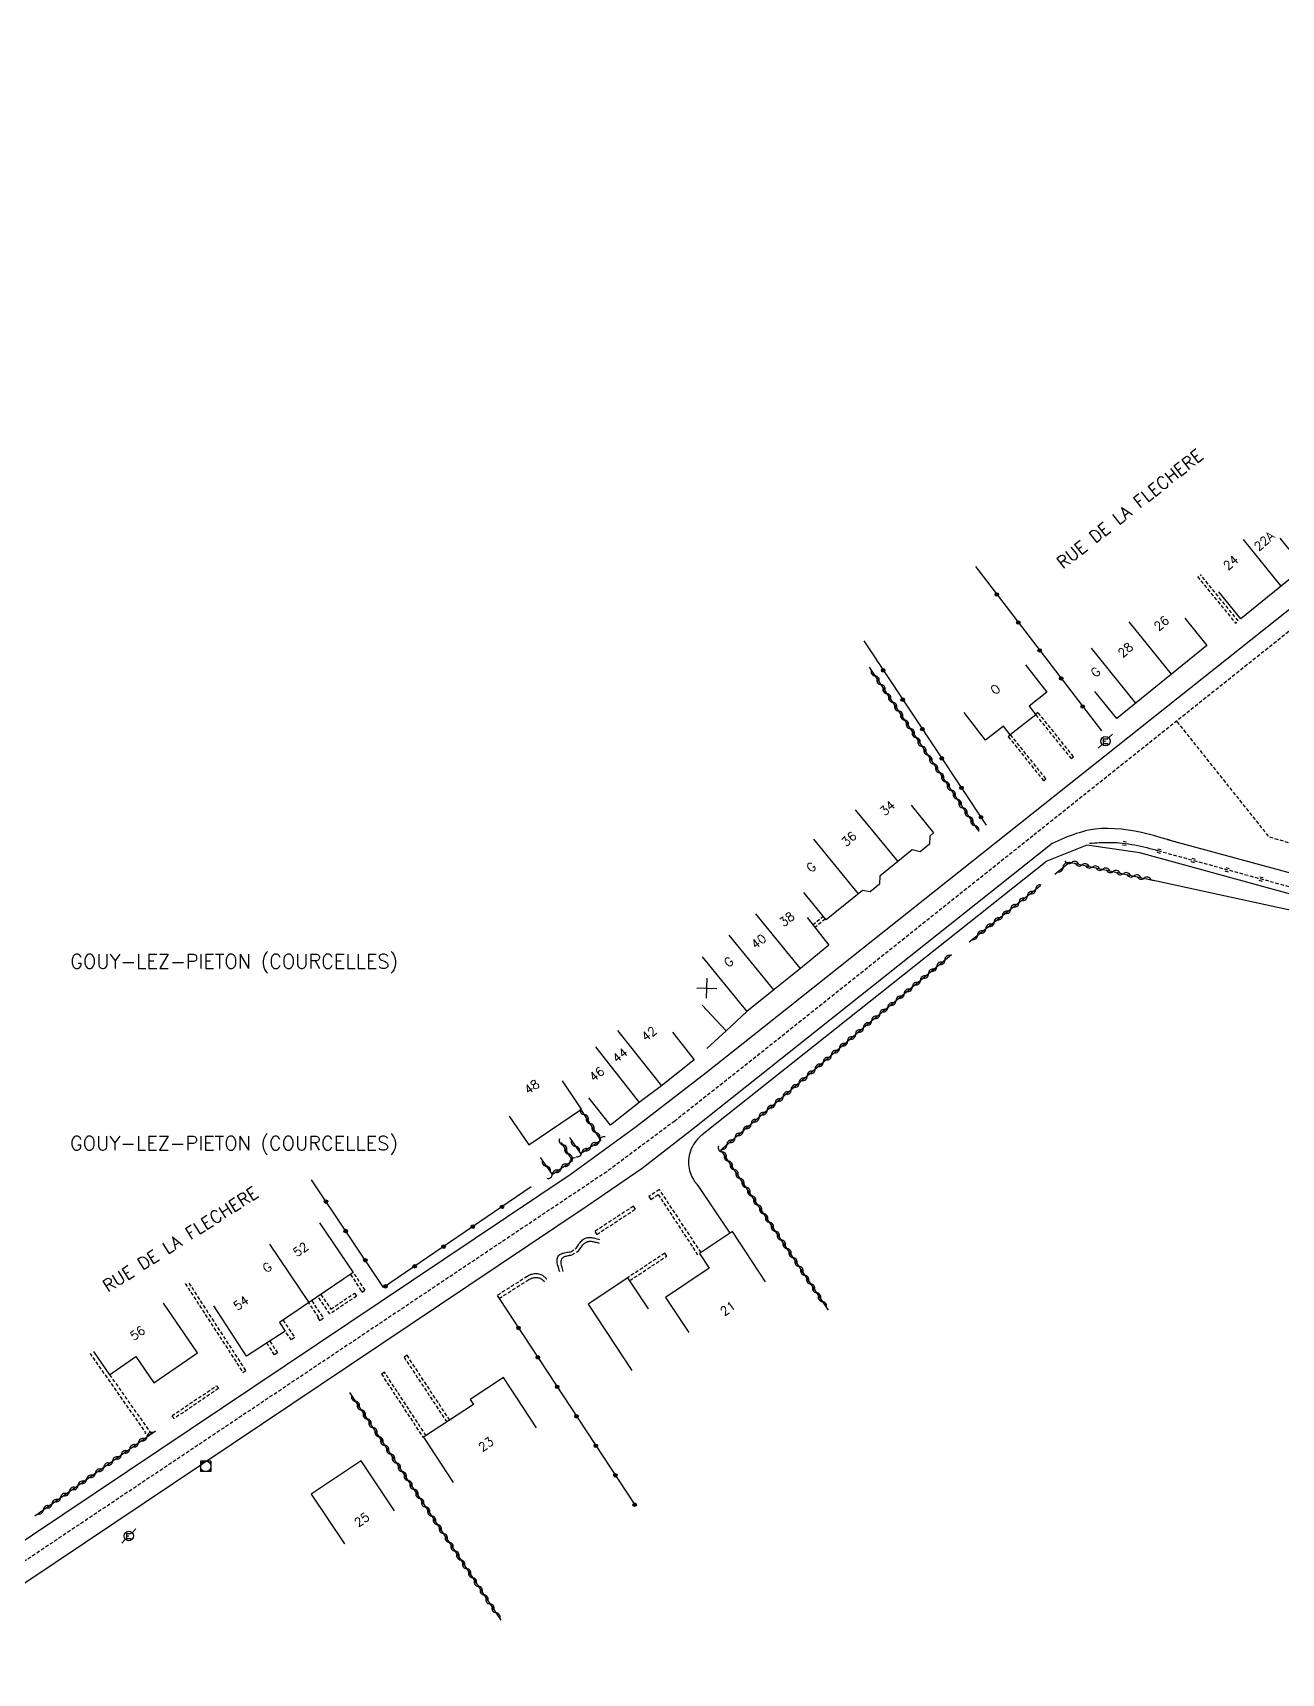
# Model space of a CAD drawing. Header units: millimetres. Extents: x 146000 to 147000, y 131000 to 131923.
# Drawn here: x 146510.7 to 146687.7, y 131661.8 to 131894.4 of the extents above; entities that cross this region are included whole.
import ezdxf
from ezdxf.enums import TextEntityAlignment as Align

# ---------------------------------------------------------------- set-up
doc = ezdxf.new("R2010")
doc.units = ezdxf.units.MM
doc.linetypes.add('DASHED', pattern=[0.75, 0.5, -0.25])
doc.layers.get('0').update_dxf_attribs({"linetype": 'CONTINUOUS'})
for name, color, linetype in [('W0001', 6, 'DASHED'), ('W0008', 7, 'CONTINUOUS'), ('W0100', 7, 'CONTINUOUS'), ('W0112', 1, 'DASHED'), ('W0211', 2, 'CONTINUOUS'), ('W0220', 5, 'DASHED'), ('W0310', 3, 'CONTINUOUS'), ('W0322', 7, 'CONTINUOUS'), ('W0420', 7, 'CONTINUOUS'), ('W0471', 7, 'CONTINUOUS'), ('W0980', 7, 'CONTINUOUS'), ('W0989', 7, 'CONTINUOUS'), ('W0991', 7, 'CONTINUOUS'), ('W1102', 7, 'CONTINUOUS')]:
    doc.layers.add(name, color=color, linetype=linetype)
doc.styles.get("Standard").update_dxf_attribs({"font": 'romans.shx', "width": 0.85})

# ---------------------------------------------------------------- blocks, each defined once
blk = doc.blocks.new('t991o')
at = {"color": 0, "linetype": 'Continuous'}
for p, q in [((-1, 1), (1, -1)), ((-1, -1), (1, 1))]:
    blk.add_line(p, q, dxfattribs=at)
blk = doc.blocks.new('T471')
for p, q in [((-0.333334, 0.333334), (-0.333334, -0.333334)), ((-0.333334, 0.333334), (0.333334, 0.333334)), ((-0.333334, 0), (0, 0)), ((0.500001, 0.500001), (1.000002, 1.000002)), ((-0.500001, -0.500001), (-1.000002, -1.000002)), ((-0.333334, -0.333334), (0.333334, -0.333334))]:
    blk.add_line(p, q)
blk.add_ellipse((0, 0), major_axis=(0.471405, 0.471405), ratio=1, start_param=5.4977871438, end_param=11.780972451)
blk = doc.blocks.new('T420')
for p, q in [((0.75, 0.75), (-0.75, 0.75)), ((-0.75, 0.75), (-0.75, -0.75)), ((0.75, 0.75), (0.75, -0.75)), ((0.75, -0.75), (-0.75, -0.75))]:
    blk.add_line(p, q)
blk.add_ellipse((0, 0), major_axis=(-0.53, 0.53), ratio=1, start_param=3.926991, end_param=10.210176)
blk = doc.blocks.new('t322o')
at = {"color": 0, "linetype": 'Continuous'}
for radius in [0.25, 0.15]:
    blk.add_circle((0, 0), radius, dxfattribs=at)
blk = doc.blocks.new('t310o')
at = {"color": 0, "linetype": 'Continuous'}
for centre, start, end in [((-0.5, 0.38), 216.8699, 323.1304), ((0.5, -0.37), 36.8699, 143.1303)]:
    blk.add_arc(centre, 0.625, start, end, dxfattribs=at)
blk = doc.blocks.new('t220o')
at = {"color": 0, "linetype": 'Continuous'}
for p, q in [((-0.25, 0.25), (0.25, 0.25)), ((-0.25, -0.25), (0.25, -0.25))]:
    blk.add_line(p, q, dxfattribs=at)

msp = doc.modelspace()

# ---------------------------------------------------------------- linework, layer by layer
at = {"layer": 'W0001'}
msp.add_lwpolyline([(146795.82, 131894.37), (146766.47, 131871.29), (146692.92, 131812.75), (146652.54, 131780.52), (146612.68, 131748.71), (146601.76, 131740.09), (146592.11, 131732.9), (146530.41, 131691.62), (146452.63, 131639.59)], dxfattribs=at)
at = {"layer": 'W0001', "flags": 128}
msp.add_lwpolyline([(146712.46, 131772.34), (146686.05, 131780.37), (146672.94, 131796.8)], dxfattribs=at)
at = {"layer": 'W0008'}
msp.add_lwpolyline([(146707.58, 131827.45), (146612.84, 131752.15), (146606.24, 131746.94), (146596.27, 131739.25), (146586.95, 131732.44), (146394, 131603.21, 0.069521)], format="xyb", dxfattribs=at)
msp.add_lwpolyline([(146711.37, 131769.18), (146672.02, 131779.88), (146671.99, 131779.9), (146671.95, 131779.9), (146671.93, 131779.91), (146671.89, 131779.91), (146671.86, 131779.92), (146671.82, 131779.94), (146671.8, 131779.95), (146671.75, 131779.96), (146671.73, 131779.97), (146671.7, 131779.98), (146671.66, 131779.98), (146671.63, 131780), (146670.72, 131780.26), (146669.81, 131780.53), (146668.87, 131780.75), (146667.93, 131780.98), (146666.99, 131781.17), (146666.04, 131781.33), (146665.1, 131781.45), (146664.15, 131781.53), (146663.21, 131781.57), (146662.28, 131781.55), (146661.36, 131781.46), (146660.44, 131781.31), (146660, 131781.22), (146659.56, 131781.11), (146659.11, 131780.97), (146658.69, 131780.84), (146658.26, 131780.69), (146657.82, 131780.52), (146657.4, 131780.36), (146656.96, 131780.18), (146656.53, 131780), (146656.11, 131779.81), (146655.68, 131779.63), (146655.26, 131779.44), (146604.39, 131738.98), (146597.15, 131733.38), (146589.33, 131728.04), (146396.69, 131598.92)], dxfattribs=at)
at = {"layer": 'W0100'}
for points in [[(146687.55, 131822.75), (146690.66, 131818.92), (146690.57, 131818.22), (146682.01, 131811.27), (146678.89, 131815.11)], [(146674.1, 131811.37), (146677.21, 131807.53), (146664.42, 131797.15), (146661.31, 131800.98)], [(146651.48, 131804.78), (146654.52, 131800.88), (146651.99, 131798.91), (146652.95, 131797.67), (146649.32, 131794.85), (146648.36, 131796.08), (146645.84, 131794.1), (146642.8, 131797.99)], [(146635.29, 131784.86), (146638.44, 131780.97), (146637.92, 131780.47), (146637.89, 131779.34), (146636.55, 131778.26), (146635.44, 131778.54), (146630.85, 131774.79), (146630.81, 131773.66), (146629.47, 131772.57), (146628.36, 131772.77), (146623.23, 131768.6), (146620.08, 131772.48)], [(146620.53, 131768.93), (146623.63, 131765.01), (146619.6, 131761.72), (146615.79, 131758.71), (146612, 131755.63), (146609.04, 131752.87), (146605.64, 131756.54)], [(146551.39, 131725.67), (146556.18, 131718.63), (146545.72, 131711.53), (146545.72, 131711.53), (146546.52, 131710.3), (146541.02, 131706.75), (146536.39, 131713.88)], [(146614.65, 131717.31), (146609.94, 131724.41), (146605.25, 131721.29), (146606.65, 131719.22), (146600.43, 131715.08), (146603.75, 131710.09)], [(146598.04, 131713.48), (146598.04, 131713.48), (146595.11, 131717.88), (146589.47, 131714.13), (146595.69, 131704.74)], [(146519.37, 131707.42), (146521.63, 131704.12), (146525.33, 131706.69), (146527.89, 131702.97), (146534.11, 131707.24), (146529.28, 131714.27)], [(146582.14, 131696.61), (146577.47, 131703.72), (146572.76, 131700.62), (146573.24, 131699.92), (146566.15, 131695.25), (146570.35, 131688.86)], [(146562.02, 131684.84), (146557.31, 131691.91), (146550.23, 131687.21), (146554.94, 131680.13)]]:
    msp.add_lwpolyline(points, dxfattribs=at)
at = {"layer": 'W0100', "flags": 128}
for points in [[(146601.44, 131752.67), (146604.5, 131748.79), (146599.86, 131745.1), (146596.72, 131742.74), (146592.63, 131739.51), (146589.57, 131743.39)], [(146578.3, 131740.79), (146581.06, 131736.7), (146588.56, 131741.76), (146585.83, 131745.8)]]:
    msp.add_lwpolyline(points, dxfattribs=at)
at = {"layer": 'W0112', "flags": 128}
for points in [[(146675.9, 131817.27), (146681.27, 131810.67), (146681.65, 131811), (146676.29, 131817.59)], [(146521.63, 131704.12), (146527.19, 131696.23), (146527.52, 131695.74), (146527.01, 131695.4), (146526.68, 131695.89), (146526.75, 131695.94), (146518.92, 131707.11)]]:
    msp.add_lwpolyline(points, dxfattribs=at)
at = {"layer": 'W0112'}
for points in [[(146652.95, 131797.67), (146657.97, 131791.47), (146658.31, 131791.74), (146653.26, 131798.02), (146652.92, 131797.74)], [(146649.32, 131794.85), (146654.37, 131788.58), (146654.1, 131788.34), (146649.05, 131794.62), (146649.32, 131794.85)], [(146621.32, 131767.9), (146622.81, 131769.13)], [(146623.11, 131768.73), (146621.63, 131767.52)], [(146605.5, 131721.45), (146599.58, 131730.38), (146598.08, 131729.38), (146598.37, 131728.96), (146599.41, 131729.68), (146605.01, 131721.14)], [(146596.19, 131727.61), (146595.91, 131728.03), (146590.42, 131724.43), (146590.71, 131724.01), (146596.19, 131727.61)], [(146585.46, 131718.71), (146585.39, 131718.93), (146585.32, 131719.16), (146585.26, 131719.37), (146585.2, 131719.59), (146585.16, 131719.8), (146585.11, 131720), (146585.1, 131720.2), (146585.09, 131720.38), (146585.1, 131720.55), (146585.14, 131720.71), (146585.19, 131720.86), (146585.27, 131720.99), (146585.35, 131721.08), (146585.45, 131721.16), (146585.56, 131721.22), (146585.69, 131721.28), (146585.84, 131721.34), (146585.98, 131721.38), (146586.15, 131721.42), (146586.31, 131721.46), (146586.49, 131721.49), (146586.66, 131721.51), (146586.84, 131721.54), (146587.03, 131721.57), (146587.8, 131722.08), (146587.91, 131722.25), (146588.02, 131722.41), (146588.13, 131722.56), (146588.23, 131722.71), (146588.34, 131722.85), (146588.45, 131722.99), (146588.58, 131723.11), (146588.7, 131723.23), (146588.82, 131723.33), (146588.95, 131723.42), (146589.09, 131723.49), (146589.23, 131723.54), (146589.37, 131723.57), (146589.51, 131723.59), (146589.65, 131723.6), (146589.8, 131723.59), (146589.96, 131723.58), (146590.11, 131723.55), (146590.27, 131723.52), (146590.43, 131723.48), (146590.59, 131723.43), (146590.76, 131723.38), (146590.93, 131723.34), (146591.09, 131723.28)], [(146585.95, 131718.75), (146585.89, 131718.93), (146585.84, 131719.12), (146585.8, 131719.31), (146585.74, 131719.48), (146585.71, 131719.66), (146585.67, 131719.83), (146585.66, 131719.99), (146585.65, 131720.14), (146585.67, 131720.28), (146585.7, 131720.42), (146585.75, 131720.53), (146585.81, 131720.64), (146585.88, 131720.71), (146585.97, 131720.77), (146586.05, 131720.82), (146586.14, 131720.87), (146586.25, 131720.91), (146586.38, 131720.95), (146586.49, 131720.98), (146586.63, 131721.01), (146586.76, 131721.04), (146586.9, 131721.06), (146587.04, 131721.08), (146587.18, 131721.1), (146588.15, 131721.73), (146588.25, 131721.87), (146588.34, 131722), (146588.43, 131722.14), (146588.53, 131722.27), (146588.63, 131722.4), (146588.74, 131722.52), (146588.83, 131722.62), (146588.94, 131722.72), (146589.05, 131722.81), (146589.17, 131722.89), (146589.29, 131722.95), (146589.41, 131723), (146589.53, 131723.03), (146589.65, 131723.05), (146589.78, 131723.05), (146589.91, 131723.04), (146590.05, 131723.03), (146590.18, 131723.01), (146590.32, 131722.98), (146590.46, 131722.94), (146590.6, 131722.91), (146590.74, 131722.86), (146590.89, 131722.83), (146591.03, 131722.78)], [(146595.39, 131717.47), (146600.62, 131720.94), (146600.34, 131721.36), (146595.11, 131717.88)], [(146555.78, 131718.33), (146557.18, 131716.24), (146557.15, 131716.22), (146557.43, 131715.81), (146557.88, 131716.12), (146556.18, 131718.63)], [(146532.35, 131717.07), (146540.52, 131704.46), (146540.94, 131704.74), (146532.76, 131717.34)], [(146583.63, 131717.68), (146583.58, 131717.73), (146583.54, 131717.78), (146583.48, 131717.83), (146583.43, 131717.88), (146583.38, 131717.93), (146583.32, 131717.97), (146583.27, 131718.02), (146583.21, 131718.07), (146583.16, 131718.12), (146583.1, 131718.15), (146583.04, 131718.2), (146582.98, 131718.23), (146582.83, 131718.3), (146582.68, 131718.35), (146582.51, 131718.39), (146582.35, 131718.43), (146582.17, 131718.43), (146582.01, 131718.44), (146581.83, 131718.42), (146581.66, 131718.4), (146581.49, 131718.35), (146581.34, 131718.31), (146581.17, 131718.24), (146581.03, 131718.17), (146581.02, 131718.16), (146581, 131718.15), (146580.99, 131718.15), (146580.97, 131718.14), (146580.96, 131718.13), (146580.94, 131718.11), (146580.92, 131718.1), (146580.91, 131718.09), (146580.91, 131718.1), (146580.89, 131718.07), (146580.87, 131718.07), (146580.86, 131718.06), (146576.59, 131715.37), (146576.86, 131714.94), (146581.13, 131717.64), (146581.14, 131717.65), (146581.14, 131717.65), (146581.14, 131717.65), (146581.14, 131717.64), (146581.15, 131717.66), (146581.15, 131717.66), (146581.16, 131717.65), (146581.17, 131717.66), (146581.17, 131717.66), (146581.17, 131717.66), (146581.18, 131717.67), (146581.18, 131717.67), (146581.3, 131717.72), (146581.44, 131717.79), (146581.57, 131717.83), (146581.7, 131717.86), (146581.85, 131717.89), (146582, 131717.9), (146582.14, 131717.9), (146582.28, 131717.89), (146582.42, 131717.88), (146582.55, 131717.84), (146582.68, 131717.79), (146582.8, 131717.74), (146582.84, 131717.71), (146582.9, 131717.68), (146582.94, 131717.65), (146582.97, 131717.61), (146583.01, 131717.57), (146583.06, 131717.54), (146583.1, 131717.5), (146583.14, 131717.46), (146583.19, 131717.42), (146583.22, 131717.37), (146583.26, 131717.34), (146583.29, 131717.3)], [(146550.29, 131714.61), (146551.95, 131712.12), (146551.48, 131711.78), (146551.18, 131712.19), (146551.28, 131712.25), (146549.87, 131714.33)], [(146551.57, 131715.5), (146552.99, 131713.43), (146556.37, 131715.69), (146556.66, 131715.27), (146552.86, 131712.74), (146551.17, 131715.24)], [(146546.22, 131711.88), (146547.9, 131709.39), (146547.41, 131709.05), (146546.52, 131710.3)], [(146544.35, 131708.89), (146545.44, 131707.22), (146545.02, 131706.94), (146543.93, 131708.63)], [(146569.85, 131697.68), (146563.8, 131706.89), (146563.38, 131706.61), (146569.44, 131697.42)], [(146530.77, 131697.9), (146530.48, 131698.32), (146536.78, 131702.55), (146537.06, 131702.15), (146530.77, 131697.9)], [(146566.51, 131695.49), (146560.59, 131704.49), (146560.17, 131704.22), (146566.09, 131695.22)]]:
    msp.add_lwpolyline(points, dxfattribs=at)
at = {"layer": 'W0211', "flags": 128}
for points in [[(146705.61, 131767.73), (146667.72, 131778.11), (146660.19, 131779.18), (146654.52, 131776.95), (146605.87, 131738.3), (146605.84, 131738.27), (146605.81, 131738.26), (146605.78, 131738.24), (146605.75, 131738.21), (146605.73, 131738.19), (146605.7, 131738.17), (146605.66, 131738.14), (146605.64, 131738.12), (146605.6, 131738.1), (146605.57, 131738.08), (146605.54, 131738.04), (146605.52, 131738.02), (146605.27, 131737.8), (146605.04, 131737.56), (146604.82, 131737.3), (146604.61, 131737.03), (146604.43, 131736.75), (146604.26, 131736.46), (146604.11, 131736.16), (146603.99, 131735.84), (146603.88, 131735.52), (146603.81, 131735.2), (146603.74, 131734.86), (146603.71, 131734.53), (146603.71, 131734.24), (146603.71, 131733.95), (146603.75, 131733.66), (146603.8, 131733.38), (146603.87, 131733.1), (146603.94, 131732.81), (146604.04, 131732.55), (146604.15, 131732.28), (146604.28, 131732.03), (146604.42, 131731.78), (146604.58, 131731.54), (146604.75, 131731.31), (146604.77, 131731.28), (146604.79, 131731.25), (146604.81, 131731.22), (146604.83, 131731.19), (146604.87, 131731.17), (146604.89, 131731.14), (146604.91, 131731.11), (146604.93, 131731.08), (146604.96, 131731.05), (146604.99, 131731.03), (146605.01, 131731), (146605.03, 131730.97), (146609.56, 131724.17)], [(146668.99, 131774.38), (146695.05, 131768.7)]]:
    msp.add_lwpolyline(points, dxfattribs=at)
at = {"layer": 'W0220'}
msp.add_lwpolyline([(146660.56, 131779.47), (146660.92, 131779.49), (146661.27, 131779.51), (146661.63, 131779.54), (146661.99, 131779.56), (146662.34, 131779.56), (146662.7, 131779.59), (146663.05, 131779.59), (146663.42, 131779.59), (146663.77, 131779.59), (146664.12, 131779.58), (146664.48, 131779.57), (146664.83, 131779.54), (146665.27, 131779.5), (146665.69, 131779.45), (146666.12, 131779.39), (146666.56, 131779.32), (146666.99, 131779.24), (146667.42, 131779.16), (146667.84, 131779.06), (146668.26, 131778.96), (146668.68, 131778.85), (146669.11, 131778.74), (146669.54, 131778.64), (146669.96, 131778.52), (146669.98, 131778.51), (146670.01, 131778.5), (146670.03, 131778.49), (146670.06, 131778.48), (146670.09, 131778.47), (146670.12, 131778.48), (146670.15, 131778.47), (146670.17, 131778.46), (146670.2, 131778.45), (146670.22, 131778.45), (146670.25, 131778.44), (146670.27, 131778.43), (146700.35, 131770.18)], dxfattribs=at)
at = {"layer": 'W0310'}
for points in [[(146629.34, 131804.45), (146644.73, 131781.33)], [(146655.67, 131775.11), (146657.74, 131776.81), (146669.72, 131774.2)], [(146643.51, 131765.5), (146653.63, 131773.48)], [(146623.54, 131713.26), (146608.31, 131736), (146628.82, 131753.59), (146641, 131763.69)], [(146586.84, 131737.74), (146588.38, 131735.47), (146591.27, 131737.39), (146588.56, 131741.61)], [(146582.69, 131734.92), (146584.38, 131732.51), (146587.25, 131734.49), (146585.71, 131737.07)], [(146555.66, 131701.61), (146577.08, 131669.34)], [(146511.02, 131684.1), (146528.14, 131696.17)]]:
    msp.add_lwpolyline(points, dxfattribs=at)
at = {"layer": 'W0322'}
for points in [[(146644.39, 131818.71), (146662.25, 131795.4)], [(146628.55, 131808.15), (146645.94, 131782.04)], [(146606.32, 131750.38), (146609.04, 131752.87)], [(146581.41, 131730.75), (146560.47, 131716.47), (146550.25, 131731.75)], [(146576.86, 131714.94), (146596.09, 131685.66)]]:
    msp.add_lwpolyline(points, dxfattribs=at)
at = {"layer": 'W1102'}
for points in [[(146687.74, 131815.94), (146682.38, 131822.53)], [(146672.2, 131803.43), (146666.19, 131810.88)], [(146667.16, 131799.34), (146660.85, 131807.14)], [(146627.33, 131784.21), (146633.4, 131776.87)], [(146621.43, 131780.03), (146627.76, 131772.29)], [(146619.54, 131761.78), (146613.28, 131769.48)], [(146615.79, 131758.71), (146609.47, 131766.46)], [(146605.66, 131763.36), (146612, 131755.63)], [(146593.65, 131752.94), (146599.86, 131745.1)], [(146590.53, 131750.59), (146596.72, 131742.74)]]:
    msp.add_lwpolyline(points, dxfattribs=at)
at = {"layer": 'W1102', "flags": 128}
msp.add_lwpolyline([(146544.29, 131722.64), (146549.9, 131714.37)], dxfattribs=at)

# ---------------------------------------------------------------- block references
at = {"layer": 'W0220'}
for p, rotation in [((146665.55, 131779.47), 352.6432309315413), ((146670.42, 131778.39), 344.6610772758959), ((146675.24, 131777.06), 344.6610772758959), ((146680.07, 131775.74), 344.6610772758959), ((146684.89, 131774.42), 344.6610772758959)]:
    msp.add_blockref('t220o', p, dxfattribs=dict(at, rotation=rotation))
at = {"layer": 'W0310'}
for p, rotation in [((146630.17, 131803.2), 303.6495096863784), ((146631, 131801.95), 303.6495096863784), ((146631.83, 131800.7), 303.6495096863784), ((146632.67, 131799.45), 303.6495096863784), ((146633.5, 131798.21), 303.6495096863784), ((146634.33, 131796.96), 303.6495096863784), ((146635.16, 131795.71), 303.6495096863784), ((146635.99, 131794.46), 303.6495096863784), ((146636.82, 131793.21), 303.6495096863784), ((146637.65, 131791.96), 303.6495096863784), ((146638.48, 131790.71), 303.6495096863784), ((146639.32, 131789.46), 303.6495096863784), ((146640.15, 131788.22), 303.6495096863784), ((146640.98, 131786.97), 303.6495096863784), ((146641.81, 131785.72), 303.6495096863784), ((146642.64, 131784.47), 303.6495096863784), ((146643.47, 131783.22), 303.6495096863784), ((146644.3, 131781.97), 303.6495096863784), ((146656.83, 131776.06), 39.51518245018969), ((146658.05, 131776.74), 347.703582772198), ((146659.52, 131776.42), 347.703582772198), ((146660.98, 131776.1), 347.703582772198), ((146662.45, 131775.78), 347.703582772198), ((146663.92, 131775.47), 347.703582772198), ((146665.38, 131775.15), 347.703582772198), ((146666.85, 131774.83), 347.703582772198), ((146668.31, 131774.51), 347.703582772198), ((146651.76, 131772), 38.25459667956964), ((146652.94, 131772.93), 38.25459667956964), ((146648.23, 131769.22), 38.25459667956964), ((146649.4, 131770.14), 38.25459667956964), ((146650.58, 131771.07), 38.25459667956964), ((146645.87, 131767.36), 38.25459667956964), ((146647.05, 131768.29), 38.25459667956964), ((146644.69, 131766.43), 38.25459667956964), ((146638.91, 131761.96), 39.67976830799885), ((146640.07, 131762.92), 39.67976830799885), ((146636.6, 131760.04), 39.67976830799885), ((146637.76, 131761), 39.67976830799885), ((146634.29, 131758.13), 39.67976830799885), ((146635.45, 131759.09), 39.67976830799885), ((146630.83, 131755.26), 39.67976830799885), ((146631.98, 131756.21), 39.67976830799885), ((146633.14, 131757.17), 39.67976830799885), ((146628.53, 131753.34), 40.61690525824326), ((146629.68, 131754.3), 39.67976830799885), ((146625.11, 131750.41), 40.61690525824326), ((146626.25, 131751.38), 40.61690525824326), ((146627.39, 131752.36), 40.61690525824326), ((146622.83, 131748.45), 40.61690525824326), ((146623.97, 131749.43), 40.61690525824326), ((146620.56, 131746.5), 40.61690525824326), ((146621.69, 131747.48), 40.61690525824326), ((146617.14, 131743.57), 40.61690525824326), ((146618.28, 131744.55), 40.61690525824326), ((146619.42, 131745.52), 40.61690525824326), ((146588.95, 131740.99), 122.7689684009346), ((146614.86, 131741.62), 40.61690525824326), ((146616, 131742.59), 40.61690525824326), ((146589.77, 131739.73), 122.7689684009346), ((146590.58, 131738.47), 122.7689684009346), ((146611.45, 131738.69), 40.61690525824326), ((146612.58, 131739.66), 40.61690525824326), ((146613.72, 131740.64), 40.61690525824326), ((146585.93, 131736.7), 120.7843168190079), ((146587.68, 131736.5), 304.208099502841), ((146589.84, 131736.44), 33.71750361062964), ((146591.09, 131737.27), 33.71750361062964), ((146609.17, 131736.74), 40.61690525824326), ((146610.31, 131737.71), 40.61690525824326), ((146586.89, 131734.25), 34.62681548787683), ((146586.7, 131735.41), 120.7843168190079), ((146588.59, 131735.61), 33.71750361062964), ((146608.52, 131735.69), 123.8091982343852), ((146609.35, 131734.45), 123.8091982343852), ((146583.55, 131733.69), 304.9483262624074), ((146584.43, 131732.55), 34.62681548787683), ((146585.66, 131733.4), 34.62681548787683), ((146610.19, 131733.2), 123.8091982343852), ((146611.02, 131731.95), 123.8091982343852), ((146611.86, 131730.71), 123.8091982343852), ((146612.69, 131729.46), 123.8091982343852), ((146613.53, 131728.21), 123.8091982343852), ((146614.36, 131726.97), 123.8091982343852), ((146615.2, 131725.72), 123.8091982343852), ((146616.03, 131724.47), 123.8091982343852), ((146616.87, 131723.23), 123.8091982343852), ((146617.7, 131721.98), 123.8091982343852), ((146618.53, 131720.74), 123.8091982343852), ((146619.37, 131719.49), 123.8091982343852), ((146620.2, 131718.24), 123.8091982343852), ((146621.04, 131717), 123.8091982343852), ((146621.87, 131715.75), 123.8091982343852), ((146622.71, 131714.5), 123.8091982343852), ((146556.49, 131700.36), 303.5746188090531), ((146557.32, 131699.11), 303.5746188090531), ((146558.15, 131697.86), 303.5746188090531), ((146558.98, 131696.61), 303.5746188090531), ((146525.73, 131694.48), 35.1833306020152), ((146526.95, 131695.34), 35.1833306020152), ((146559.81, 131695.36), 303.5746188090531), ((146523.28, 131692.75), 35.1833306020152), ((146524.5, 131693.61), 35.1833306020152), ((146560.64, 131694.11), 303.5746188090531), ((146561.47, 131692.86), 303.5746188090531), ((146519.6, 131690.15), 35.1833306020152), ((146520.82, 131691.02), 35.1833306020152), ((146522.05, 131691.88), 35.1833306020152), ((146562.3, 131691.61), 303.5746188090531), ((146563.13, 131690.36), 303.5746188090531), ((146515.92, 131687.56), 35.1833306020152), ((146517.15, 131688.43), 35.1833306020152), ((146518.37, 131689.29), 35.1833306020152), ((146563.96, 131689.11), 303.5746188090531), ((146564.79, 131687.86), 303.5746188090531), ((146513.47, 131685.83), 35.1833306020152), ((146514.69, 131686.7), 35.1833306020152), ((146565.62, 131686.61), 303.5746188090531), ((146566.45, 131685.36), 303.5746188090531), ((146512.24, 131684.97), 35.1833306020152), ((146567.28, 131684.11), 303.5746188090531), ((146568.11, 131682.86), 303.5746188090531), ((146568.94, 131681.61), 303.5746188090531), ((146569.77, 131680.37), 303.5746188090531), ((146570.59, 131679.12), 303.5746188090531), ((146571.42, 131677.87), 303.5746188090531), ((146572.25, 131676.62), 303.5746188090531), ((146573.08, 131675.37), 303.5746188090531), ((146573.91, 131674.12), 303.5746188090531), ((146574.74, 131672.87), 303.5746188090531), ((146575.57, 131671.62), 303.5746188090531), ((146576.4, 131670.37), 303.5746188090531)]:
    msp.add_blockref('t310o', p, dxfattribs=dict(at, rotation=rotation))
at = {"layer": 'W0322'}
for p, rotation in [((146647.43, 131814.74), 307.4491442468647), ((146650.47, 131810.78), 307.4491442468647), ((146653.51, 131806.81), 307.4491442468647), ((146631.32, 131803.99), 303.6528344673594), ((146656.55, 131802.84), 307.4491442468647), ((146634.09, 131799.83), 303.6528344673594), ((146659.59, 131798.87), 307.4491442468647), ((146636.86, 131795.67), 303.6528344673594), ((146639.63, 131791.5), 303.6528344673594), ((146642.41, 131787.34), 303.6528344673594), ((146645.18, 131783.18), 303.6528344673594), ((146552.32, 131728.66), 123.7928967014572), ((146577.28, 131727.93), 214.2920538915224), ((146555.1, 131724.5), 123.7928967014572), ((146573.14, 131725.11), 214.2920538915224), ((146569.01, 131722.29), 214.2920538915224), ((146557.88, 131720.35), 123.7928967014572), ((146564.88, 131719.48), 214.2920538915224), ((146560.75, 131716.66), 214.2920538915224), ((146579.6, 131710.76), 303.3009619021606), ((146582.35, 131706.59), 303.3009619021606), ((146585.09, 131702.41), 303.3009619021606), ((146587.84, 131698.23), 303.3009619021606), ((146590.58, 131694.05), 303.3009619021606), ((146593.33, 131689.87), 303.3009619021606), ((146596.07, 131685.69), 303.3009619021606)]:
    msp.add_blockref('t322o', p, dxfattribs=dict(at, rotation=rotation))
at = {"layer": 'W0420'}
msp.add_blockref('T420', (146535.25, 131691.13), dxfattribs=at)
at = {"layer": 'W0471'}
for p in [(146662.82, 131793.95), (146524.36, 131681.26)]:
    msp.add_blockref('T471', p, dxfattribs=at)
at = {"layer": 'W0991', "rotation": 42.93580879025834}
msp.add_blockref('t991o', (146606.32, 131758.93), dxfattribs=at)

# ---------------------------------------------------------------- texts
at = {"layer": 'W0980'}
for p in [(146539.29, 131762.59), (146539.26, 131736.81)]:
    msp.add_text('GOUY-LEZ-PIETON (COURCELLES)', height=2, dxfattribs=at).set_placement(p, align=Align.MIDDLE)
at = {"layer": 'W0989'}
for rotation, p in [(38.34, (146666.27, 131826.9)), (32.49, (146531.68, 131723.35))]:
    msp.add_text('RUE DE LA FLECHERE', height=1.75, rotation=rotation, dxfattribs=at).set_placement(p, align=Align.MIDDLE)
at = {"layer": 'W0991'}
for s, rotation, p in [('22A', 40.86, (146685.33, 131822.3)), ('24', 40.86, (146680.6, 131819.27)), ('26', 40.86, (146670.77, 131810.66)), ('28', 40.86, (146665.67, 131806.89)), ('G', 40.86, (146661.42, 131803.74)), ('O', 40.86, (146647.22, 131801.31)), ('34', 40.86, (146631.92, 131784.45)), ('36', 40.86, (146626.46, 131780.08)), ('G', 40.86, (146621.12, 131776.08)), ('38', 38.61, (146617.66, 131768.71)), ('40', 38.61, (146613.65, 131765.56)), ('G', 38.61, (146609.4, 131762.65)), ('42', 38.61, (146598.12, 131752.46)), ('44', 38.61, (146593.99, 131749.42)), ('46', 38.61, (146590.71, 131746.75)), ('48', 35.64, (146581.49, 131744.94)), ('52', 35.64, (146548.71, 131721.89)), ('G', 35.64, (146543.98, 131719.34)), ('54', 35.64, (146540.27, 131714.28)), ('21', 35.64, (146609.28, 131713.52)), ('56', 35.64, (146525.59, 131710.03)), ('23', 35.64, (146574.99, 131694.26)), ('25', 35.64, (146557.39, 131683.58))]:
    msp.add_text(s, height=1.25, rotation=rotation, dxfattribs=at).set_placement(p, align=Align.MIDDLE)

doc.saveas('drawing.dxf')
